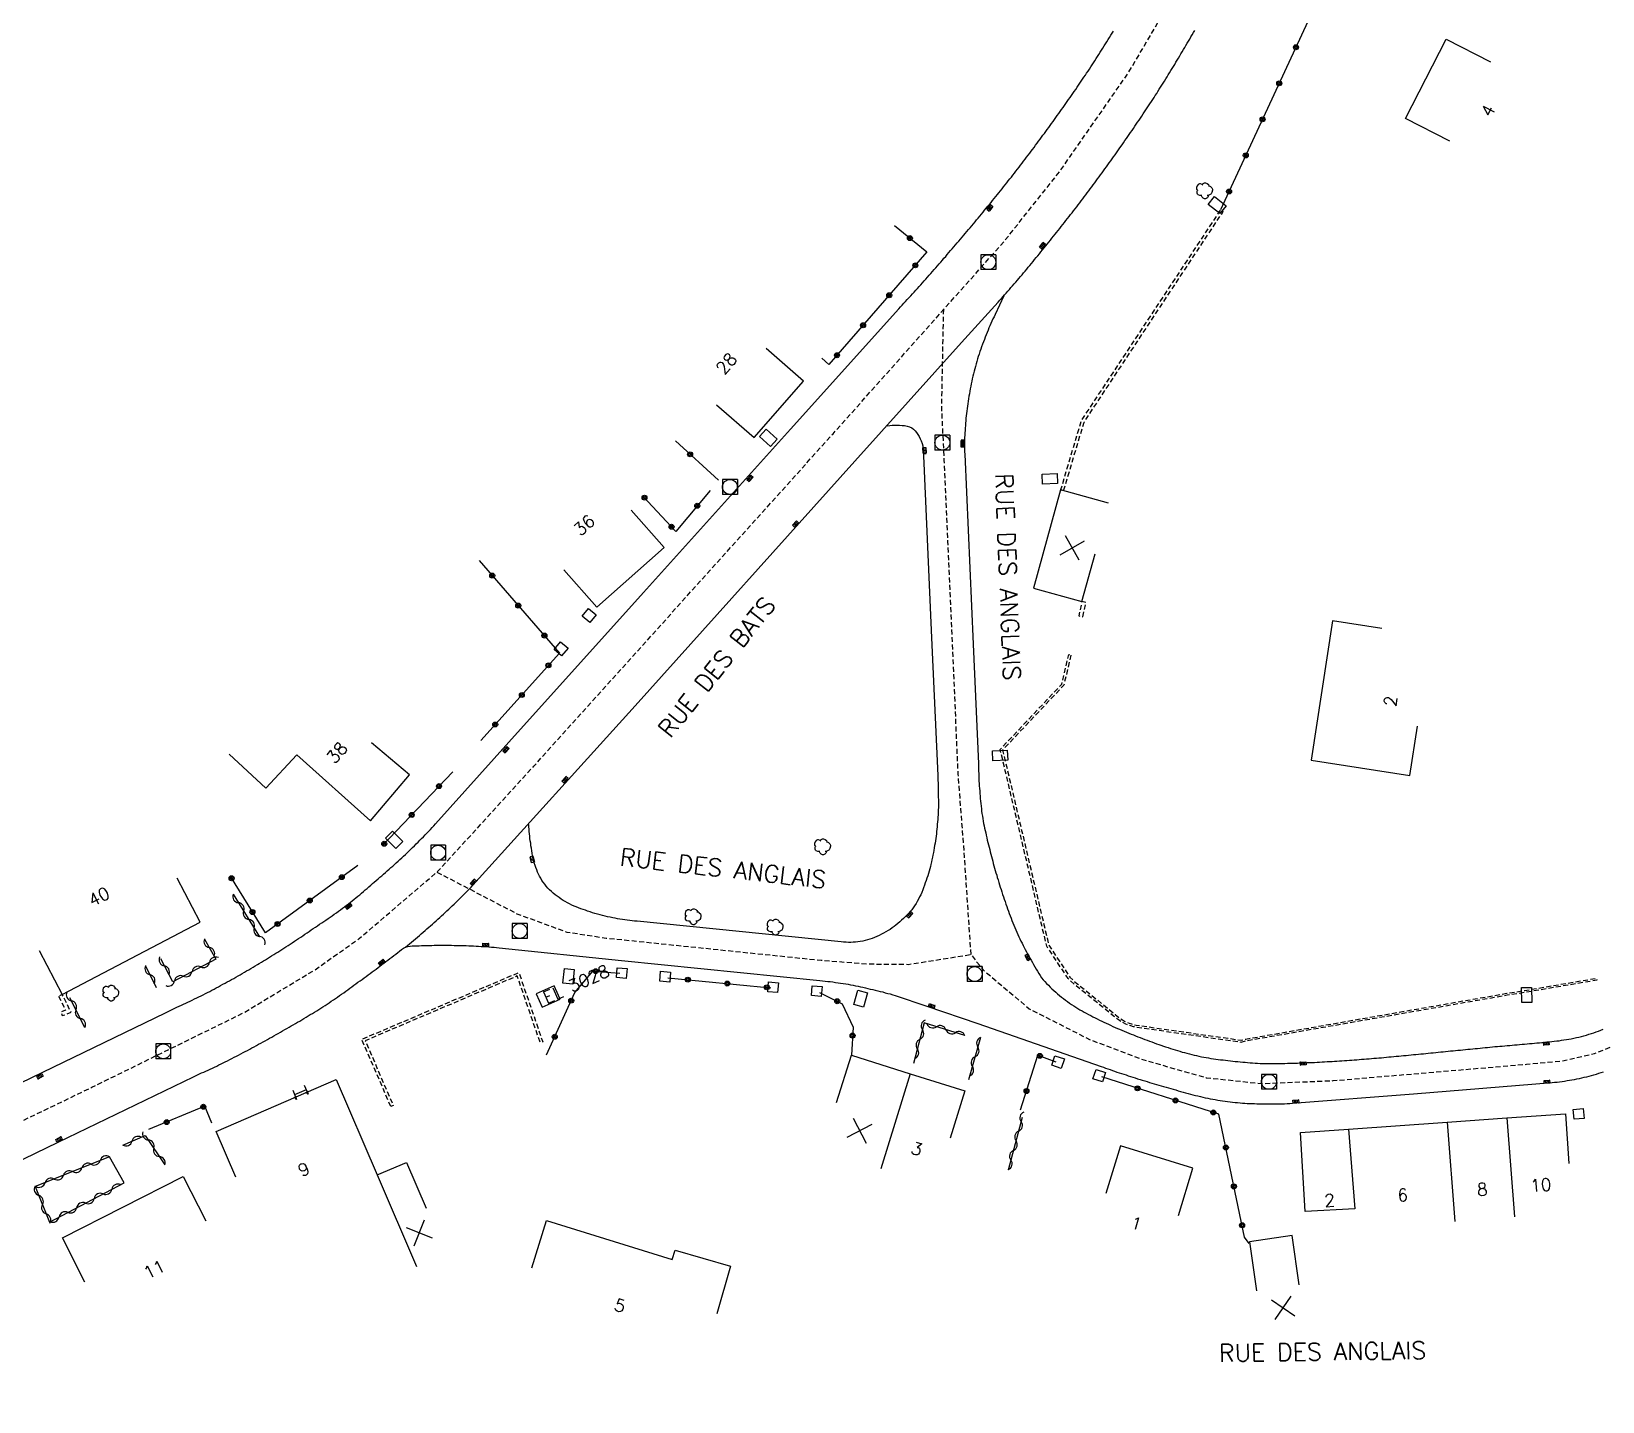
# Model space of a CAD drawing. Header units: millimetres. Extents: x 107000 to 108000, y 126999 to 128000.
# Drawn here: x 107731.5 to 107889.6, y 127458 to 127595.8 of the extents above; entities that cross this region are included whole.
import ezdxf
from ezdxf.enums import TextEntityAlignment as Align

# ---------------------------------------------------------------- set-up
doc = ezdxf.new("R2010")
doc.units = ezdxf.units.MM
doc.linetypes.add('DASHED', pattern=[0.75, 0.5, -0.25])
doc.layers.get('0').update_dxf_attribs({"linetype": 'CONTINUOUS'})
for name, color, linetype in [('W0001', 6, 'DASHED'), ('W0008', 7, 'CONTINUOUS'), ('W0100', 7, 'CONTINUOUS'), ('W0105', 7, 'CONTINUOUS'), ('W0112', 1, 'DASHED'), ('W0300', 7, 'CONTINUOUS'), ('W0310', 3, 'CONTINUOUS'), ('W0322', 7, 'CONTINUOUS'), ('W0400', 7, 'CONTINUOUS'), ('W0420', 7, 'CONTINUOUS'), ('W0984', 7, 'CONTINUOUS'), ('W0989', 7, 'CONTINUOUS'), ('W0991', 7, 'CONTINUOUS'), ('W1102', 7, 'CONTINUOUS'), ('W1471', 7, 'CONTINUOUS')]:
    doc.layers.add(name, color=color, linetype=linetype)
doc.styles.get("Standard").update_dxf_attribs({"font": 'romans.shx', "width": 0.85})

# ---------------------------------------------------------------- blocks, each defined once
blk = doc.blocks.new('T400')
for p, q in [((-0.15, 0.3), (0.15, 0.3)), ((-0.15, -0.25), (-0.15, 0.3)), ((-0.15, 0.15), (0.15, 0.15)), ((-0.15, 0), (0.15, 0)), ((0.15, 0.3), (0.15, -0.25)), ((-0.15, -0.15), (0.15, -0.15)), ((-0.15, -0.25), (-0.15, -0.3)), ((-0.15, -0.3), (0.15, -0.3)), ((0.15, -0.3), (0.15, -0.25))]:
    blk.add_line(p, q)
blk = doc.blocks.new('T420')
for p, q in [((0.75, 0.75), (-0.75, 0.75)), ((-0.75, 0.75), (-0.75, -0.75)), ((0.75, 0.75), (0.75, -0.75)), ((0.75, -0.75), (-0.75, -0.75))]:
    blk.add_line(p, q)
blk.add_ellipse((0, 0), major_axis=(-0.53, 0.53), ratio=1, start_param=3.926991, end_param=10.210176)
blk = doc.blocks.new('T1471')
at = {"color": 0, "linetype": 'Continuous', "flags": 128}
blk.add_lwpolyline([(-0.75, -0.5), (-0.75, 0.5), (0.75, 0.5), (0.75, -0.5), (-0.75, -0.5)], dxfattribs=at)
blk = doc.blocks.new('T300')
for p, q in [((-0.8, 0.51), (-0.86, 0.34)), ((-0.86, 0.34), (-0.86, 0.17)), ((-0.86, 0.17), (-0.74, 0.06)), ((-0.69, 0.63), (-0.8, 0.51)), ((-0.8, -0.06), (-0.74, 0.06)), ((-0.74, 0.06), (-0.69, 0.11)), ((-0.57, 0.69), (-0.69, 0.63)), ((-0.46, 0.69), (-0.57, 0.69)), ((-0.29, 0.63), (-0.46, 0.69)), ((-0.29, 0.63), (-0.17, 0.74)), ((-0.23, 0.57), (-0.29, 0.63)), ((-0.17, 0.74), (-0.06, 0.8)), ((-0.06, 0.8), (0.06, 0.8)), ((0.06, 0.8), (0.23, 0.74)), ((0.23, 0.74), (0.34, 0.63)), ((0.34, 0.63), (0.4, 0.51)), ((0.46, 0.46), (0.34, 0.46)), ((0.4, 0.51), (0.4, 0.46)), ((0.57, 0.4), (0.46, 0.46)), ((0.57, 0.4), (0.69, 0.29)), ((0.69, 0.29), (0.74, 0.17)), ((0.74, 0.06), (0.69, -0.17)), ((0.74, 0.17), (0.74, 0.06)), ((-0.8, -0.17), (-0.8, -0.06)), ((-0.8, -0.23), (-0.8, -0.17)), ((-0.74, -0.34), (-0.8, -0.23)), ((-0.69, -0.4), (-0.74, -0.34)), ((-0.51, -0.46), (-0.69, -0.4)), ((-0.4, -0.46), (-0.51, -0.46)), ((-0.4, -0.46), (-0.34, -0.46)), ((-0.34, -0.46), (-0.34, -0.4)), ((-0.34, -0.51), (-0.34, -0.46)), ((-0.29, -0.63), (-0.34, -0.51)), ((-0.17, -0.74), (-0.29, -0.63)), ((-0.06, -0.8), (-0.17, -0.74)), ((0.06, -0.8), (-0.06, -0.8)), ((0.17, -0.74), (0.06, -0.8)), ((0.23, -0.69), (0.17, -0.74)), ((0.29, -0.46), (0.23, -0.46)), ((0.29, -0.63), (0.23, -0.69)), ((0.46, -0.4), (0.29, -0.46)), ((0.34, -0.51), (0.29, -0.63)), ((0.34, -0.51), (0.34, -0.46)), ((0.57, -0.34), (0.46, -0.4)), ((0.63, -0.29), (0.57, -0.34)), ((0.69, -0.17), (0.63, -0.29))]:
    blk.add_line(p, q)
blk = doc.blocks.new('t105o')
for p, q in [((-0.5, 0), (0.5, 0)), ((0.5, 0), (0.2, 0.1)), ((0.5, 0), (0.2, -0.1))]:
    blk.add_line(p, q)
blk = doc.blocks.new('t112o')
at = {"color": 0, "linetype": 'Continuous'}
for p, q in [((-0.5, 0.5), (0.5, 0.5)), ((-0.5, -0.5), (-0.5, 0.5)), ((0.5, 0.5), (0.5, -0.5)), ((0.5, -0.5), (-0.5, -0.5))]:
    blk.add_line(p, q, dxfattribs=at)
blk = doc.blocks.new('t322o')
at = {"color": 0, "linetype": 'Continuous'}
for radius in [0.25, 0.15]:
    blk.add_circle((0, 0), radius, dxfattribs=at)
blk = doc.blocks.new('t310o')
at = {"color": 0, "linetype": 'Continuous'}
for centre, start, end in [((-0.5, 0.38), 216.8699, 323.1304), ((0.5, -0.37), 36.8699, 143.1303)]:
    blk.add_arc(centre, 0.625, start, end, dxfattribs=at)
blk = doc.blocks.new('t991o')
at = {"color": 0, "linetype": 'Continuous'}
for p, q in [((-1, 1), (1, -1)), ((-1, -1), (1, 1))]:
    blk.add_line(p, q, dxfattribs=at)

msp = doc.modelspace()

# ---------------------------------------------------------------- linework, layer by layer
at = {"layer": 'W0001', "flags": 128}
for points in [[(107000, 127089.04), (107003.49, 127090.61), (107006.14, 127092.18), (107008.36, 127093.73), (107010.32, 127095.02), (107025.43, 127107), (107037.6, 127116.58), (107066.4, 127139.08), (107088.06, 127156.08), (107094.78, 127162.19), (107099.38, 127167.1), (107105.7, 127174.85), (107111.44, 127182.02), (107116.64, 127188.52), (107122.25, 127195.21), (107131.72, 127207.17), (107135.09, 127211.4), (107138.56, 127215.46), (107142.88, 127219.18), (107148.61, 127222.06), (107154.91, 127223.92), (107164.3, 127226.43), (107174.45, 127229.14), (107184.03, 127231.95), (107260.27, 127252.71), (107315.94, 127271.2), (107330.12, 127276.12), (107335.89, 127277.72), (107341.63, 127277.36), (107350.74, 127277.39), (107353.27, 127279.17), (107361.16, 127284.73), (107369.51, 127291.14), (107383.85, 127301.83), (107403.45, 127315.83), (107426.06, 127331.88), (107439.48, 127340.56), (107452.49, 127347.3), (107463.11, 127351.91), (107474.86, 127356.01), (107495.18, 127361.96), (107524.23, 127370.49), (107535.13, 127374.16), (107545.48, 127378.4), (107556.57, 127384.39), (107566.51, 127390.87), (107574.63, 127396.86), (107587.27, 127406.56), (107606.75, 127421.33), (107616.21, 127428.32), (107628.75, 127436.48), (107637.53, 127441.21), (107649.35, 127446.94), (107667.55, 127455.74), (107693.78, 127468.43), (107721.15, 127481.68), (107737.6, 127489.63), (107752.86, 127497.12), (107759.97, 127501.4), (107764.49, 127504.58), (107772.4, 127511.35), (107782.05, 127521.92), (107812.16, 127555.37), (107829.33, 127574.66), (107834.96, 127581.75), (107841.86, 127591.66), (107847.67, 127601.53), (107852.76, 127611.48), (107858.53, 127625.36), (107862.3, 127636.75), (107868.74, 127659.49), (107884.13, 127716.25)], [(107826.04, 127502.98), (107825.39, 127512.82), (107824.75, 127521.13), (107823.72, 127544.54), (107823.35, 127552.71), (107823.09, 127558.02), (107823.29, 127567.87)], [(107772.31, 127511.27), (107780.36, 127507.08), (107785.39, 127505.24), (107789.32, 127504.64), (107810.98, 127502.4), (107815.82, 127502.03), (107819.73, 127501.99), (107826.04, 127502.98), (107827.23, 127501.46), (107831.88, 127497.53), (107838.02, 127494.41), (107843.41, 127492.38), (107849.71, 127490.59), (107855.22, 127490), (107862.47, 127490.29), (107881.91, 127491.94), (107885.53, 127492.29), (107888.76, 127493.01), (107892.31, 127494.44), (107896.2, 127495.84), (107901.11, 127496.85), (107908.35, 127497.76), (107916.75, 127498.29), (107924.01, 127498.16), (107933.01, 127497.65), (107997.5, 127493.97), (108000, 127493.81)]]:
    msp.add_lwpolyline(points, dxfattribs=at)
at = {"layer": 'W0008', "flags": 128}
for points in [[(107769.14, 127503.72), (107769.34, 127503.88), (107769.54, 127504.05), (107769.74, 127504.21), (107769.94, 127504.38), (107770.14, 127504.55), (107770.34, 127504.72), (107770.54, 127504.89), (107770.73, 127505.06), (107770.93, 127505.23), (107771.12, 127505.39), (107771.3, 127505.55), (107771.49, 127505.72), (107771.67, 127505.88), (107771.86, 127506.04), (107772.04, 127506.21), (107772.23, 127506.38), (107772.41, 127506.54), (107772.59, 127506.71), (107772.78, 127506.88), (107772.96, 127507.04), (107773.14, 127507.21), (107773.32, 127507.38), (107773.5, 127507.55), (107773.68, 127507.72), (107773.85, 127507.88), (107774.03, 127508.05), (107774.2, 127508.22), (107774.38, 127508.39), (107774.55, 127508.56), (107774.72, 127508.73), (107774.9, 127508.9), (107775.07, 127509.07), (107775.24, 127509.24), (107775.41, 127509.42), (107775.58, 127509.59), (107775.75, 127509.76), (107775.92, 127509.94), (107792.24, 127528.01), (107814.36, 127552.61), (107825.09, 127564.54), (107828.77, 127568.61), (107828.93, 127568.8), (107829.1, 127568.98), (107829.26, 127569.16), (107829.42, 127569.34), (107829.58, 127569.52), (107829.74, 127569.71), (107829.9, 127569.89), (107830.06, 127570.07), (107830.22, 127570.26), (107830.38, 127570.44), (107830.54, 127570.63), (107830.7, 127570.81), (107830.86, 127571), (107831.02, 127571.18), (107831.17, 127571.37), (107831.33, 127571.56), (107831.49, 127571.74), (107831.64, 127571.93), (107831.8, 127572.12), (107831.96, 127572.31), (107832.12, 127572.51), (107832.28, 127572.7), (107832.44, 127572.89), (107832.6, 127573.09), (107832.76, 127573.28), (107832.92, 127573.48), (107833.07, 127573.67), (107833.23, 127573.87), (107833.39, 127574.06), (107833.55, 127574.26), (107833.71, 127574.45), (107833.87, 127574.65), (107834.02, 127574.84), (107834.18, 127575.04), (107834.34, 127575.24), (107834.49, 127575.43), (107834.65, 127575.63), (107834.81, 127575.83), (107834.96, 127576.02), (107835.12, 127576.22), (107835.28, 127576.42), (107835.43, 127576.61), (107835.59, 127576.81), (107835.74, 127577.01), (107835.9, 127577.21), (107836.05, 127577.41), (107836.2, 127577.6), (107836.36, 127577.8), (107836.51, 127578), (107836.67, 127578.2), (107836.82, 127578.4), (107836.97, 127578.6), (107837.12, 127578.8), (107837.28, 127579), (107837.43, 127579.2), (107837.58, 127579.4), (107837.73, 127579.6), (107837.88, 127579.8), (107838.03, 127580), (107838.18, 127580.2), (107838.33, 127580.4), (107838.48, 127580.61), (107838.63, 127580.81), (107838.77, 127581.01), (107838.92, 127581.21), (107839.07, 127581.41), (107839.22, 127581.61), (107839.36, 127581.81), (107839.51, 127582.01), (107839.66, 127582.22), (107839.8, 127582.42), (107839.95, 127582.62), (107840.09, 127582.82), (107840.24, 127583.03), (107840.38, 127583.23), (107840.53, 127583.43), (107840.67, 127583.63), (107840.81, 127583.84), (107840.96, 127584.04), (107841.1, 127584.25), (107841.24, 127584.45), (107841.39, 127584.65), (107841.53, 127584.86), (107841.67, 127585.06), (107841.81, 127585.27), (107841.95, 127585.47), (107842.1, 127585.68), (107842.24, 127585.88), (107842.38, 127586.09), (107842.52, 127586.3), (107842.66, 127586.5), (107842.8, 127586.71), (107842.94, 127586.91), (107843.08, 127587.12), (107843.22, 127587.33), (107843.35, 127587.54), (107843.49, 127587.74), (107843.63, 127587.95), (107843.77, 127588.16), (107843.91, 127588.37), (107844.04, 127588.57), (107844.18, 127588.78), (107844.32, 127588.99), (107844.45, 127589.19), (107844.58, 127589.4), (107844.72, 127589.61), (107844.85, 127589.81), (107844.98, 127590.02), (107845.11, 127590.23), (107845.24, 127590.44), (107845.37, 127590.65), (107845.5, 127590.85), (107845.63, 127591.06), (107845.76, 127591.27), (107845.89, 127591.48), (107846.02, 127591.69), (107846.15, 127591.9), (107846.28, 127592.11), (107846.41, 127592.32), (107846.53, 127592.53), (107846.66, 127592.74), (107846.79, 127592.95), (107846.91, 127593.16), (107847.04, 127593.38), (107847.16, 127593.59), (107847.29, 127593.8), (107847.41, 127594.01), (107847.54, 127594.22), (107847.66, 127594.43), (107847.79, 127594.65), (107847.91, 127594.86), (107848.04, 127595.08), (107848.16, 127595.29), (107848.29, 127595.51), (107848.41, 127595.72), (107848.54, 127595.94)], [(107793.09, 127539.4), (107807.88, 127555.82), (107818.77, 127567.94), (107818.94, 127568.12), (107819.11, 127568.31), (107819.29, 127568.49), (107819.46, 127568.68), (107819.63, 127568.87), (107819.8, 127569.05), (107819.97, 127569.24), (107820.14, 127569.43), (107820.31, 127569.61), (107820.48, 127569.8), (107820.65, 127569.99), (107820.82, 127570.18), (107820.98, 127570.36), (107821.15, 127570.55), (107821.32, 127570.74), (107821.49, 127570.93), (107821.66, 127571.12), (107821.82, 127571.31), (107821.99, 127571.5), (107822.16, 127571.69), (107822.33, 127571.88), (107822.49, 127572.07), (107822.66, 127572.26), (107822.83, 127572.45), (107822.99, 127572.64), (107823.16, 127572.83), (107823.32, 127573.02), (107823.49, 127573.21), (107823.65, 127573.4), (107823.82, 127573.59), (107823.98, 127573.79), (107824.15, 127573.98), (107824.31, 127574.17), (107824.48, 127574.36), (107824.64, 127574.56), (107824.81, 127574.75), (107824.97, 127574.94), (107825.14, 127575.13), (107825.3, 127575.33), (107825.46, 127575.52), (107825.63, 127575.71), (107825.79, 127575.91), (107825.95, 127576.1), (107826.12, 127576.3), (107826.28, 127576.49), (107826.44, 127576.68), (107826.6, 127576.88), (107826.76, 127577.07), (107826.93, 127577.27), (107827.09, 127577.46), (107827.25, 127577.66), (107827.41, 127577.85), (107827.57, 127578.05), (107827.73, 127578.25), (107827.89, 127578.44), (107828.05, 127578.64), (107828.21, 127578.84), (107828.37, 127579.03), (107828.53, 127579.23), (107828.69, 127579.43), (107828.85, 127579.62), (107829, 127579.82), (107829.16, 127580.01), (107829.32, 127580.21), (107829.47, 127580.41), (107829.63, 127580.6), (107829.79, 127580.8), (107829.94, 127581), (107830.1, 127581.19), (107830.25, 127581.39), (107830.41, 127581.59), (107830.56, 127581.79), (107830.72, 127581.99), (107830.87, 127582.19), (107831.02, 127582.38), (107831.18, 127582.58), (107831.33, 127582.78), (107831.48, 127582.98), (107831.63, 127583.18), (107831.79, 127583.38), (107831.94, 127583.58), (107832.09, 127583.78), (107832.24, 127583.98), (107832.39, 127584.18), (107832.54, 127584.39), (107832.69, 127584.59), (107832.84, 127584.79), (107832.99, 127584.99), (107833.13, 127585.19), (107833.28, 127585.39), (107833.42, 127585.59), (107833.57, 127585.79), (107833.71, 127585.99), (107833.86, 127586.19), (107834, 127586.39), (107834.15, 127586.59), (107834.29, 127586.79), (107834.44, 127586.99), (107834.58, 127587.19), (107834.72, 127587.39), (107834.87, 127587.59), (107835.01, 127587.79), (107835.15, 127587.99), (107835.3, 127588.19), (107835.44, 127588.39), (107835.58, 127588.6), (107835.72, 127588.8), (107835.86, 127589), (107836, 127589.2), (107836.15, 127589.41), (107836.29, 127589.61), (107836.43, 127589.81), (107836.57, 127590.01), (107836.71, 127590.22), (107836.84, 127590.42), (107836.98, 127590.63), (107837.12, 127590.83), (107837.26, 127591.03), (107837.4, 127591.24), (107837.54, 127591.44), (107837.67, 127591.65), (107837.81, 127591.86), (107837.95, 127592.06), (107838.08, 127592.27), (107838.22, 127592.47), (107838.36, 127592.68), (107838.49, 127592.9), (107838.63, 127593.11), (107838.77, 127593.32), (107838.9, 127593.53), (107839.04, 127593.74), (107839.17, 127593.96), (107839.31, 127594.17), (107839.44, 127594.38), (107839.58, 127594.6), (107839.71, 127594.81), (107839.84, 127595.02), (107839.98, 127595.24), (107840.11, 127595.45), (107840.24, 127595.67), (107840.37, 127595.88)], [(107829.35, 127569.24), (107828.47, 127567.37), (107828.36, 127567.14), (107828.25, 127566.92), (107828.15, 127566.69), (107828.04, 127566.46), (107827.94, 127566.24), (107827.84, 127566.01), (107827.75, 127565.78), (107827.65, 127565.55), (107827.56, 127565.32), (107827.47, 127565.08), (107827.38, 127564.85), (107827.28, 127564.61), (107827.19, 127564.37), (107827.11, 127564.12), (107827.02, 127563.88), (107826.94, 127563.63), (107826.85, 127563.39), (107826.77, 127563.14), (107826.7, 127562.9), (107826.62, 127562.65), (107826.55, 127562.4), (107826.48, 127562.15), (107826.41, 127561.9), (107826.35, 127561.65), (107826.28, 127561.4), (107826.22, 127561.15), (107826.17, 127560.9), (107826.11, 127560.65), (107826.06, 127560.4), (107826.01, 127560.15), (107825.96, 127559.9), (107825.91, 127559.65), (107825.87, 127559.4), (107825.83, 127559.14), (107825.78, 127558.89), (107825.74, 127558.64), (107825.71, 127558.38), (107825.67, 127558.14), (107825.64, 127557.9), (107825.61, 127557.65), (107825.58, 127557.41), (107825.55, 127557.17), (107825.53, 127556.92), (107825.51, 127556.68), (107825.49, 127556.43), (107825.47, 127556.19), (107825.45, 127555.94), (107825.44, 127555.7), (107825.42, 127555.45), (107825.41, 127555.22), (107825.4, 127554.98), (107825.4, 127554.74), (107825.39, 127554.5), (107825.39, 127554.26), (107825.39, 127554.02), (107825.39, 127553.79), (107825.4, 127553.55), (107825.41, 127553.31), (107826.26, 127534.2), (107826.79, 127522.17), (107826.79, 127521.92), (107826.8, 127521.68), (107826.8, 127521.43), (107826.81, 127521.18), (107826.82, 127520.93), (107826.83, 127520.68), (107826.84, 127520.43), (107826.86, 127520.18), (107826.87, 127519.94), (107826.89, 127519.69), (107826.91, 127519.43), (107826.93, 127519.18), (107826.95, 127518.92), (107826.97, 127518.67), (107826.99, 127518.41), (107827.02, 127518.16), (107827.05, 127517.91), (107827.08, 127517.65), (107827.11, 127517.4), (107827.14, 127517.15), (107827.18, 127516.89), (107827.22, 127516.65), (107827.27, 127516.41), (107827.31, 127516.17), (107827.36, 127515.93), (107827.41, 127515.69), (107827.46, 127515.45), (107827.52, 127515.21), (107827.57, 127514.97), (107827.63, 127514.73), (107827.68, 127514.49), (107827.74, 127514.26), (107827.8, 127514.02), (107827.86, 127513.78), (107827.92, 127513.54), (107827.98, 127513.3), (107828.03, 127513.07), (107828.09, 127512.83), (107828.16, 127512.6), (107828.22, 127512.36), (107828.28, 127512.13), (107828.35, 127511.89), (107828.41, 127511.66), (107828.48, 127511.42), (107828.55, 127511.19), (107828.62, 127510.96), (107828.68, 127510.72), (107828.76, 127510.48), (107828.83, 127510.24), (107828.91, 127509.99), (107828.98, 127509.75), (107829.06, 127509.51), (107829.14, 127509.27), (107829.22, 127509.03), (107829.3, 127508.78), (107829.38, 127508.54), (107829.46, 127508.3), (107829.54, 127508.06), (107829.63, 127507.82), (107829.72, 127507.59), (107829.8, 127507.35), (107829.89, 127507.11), (107829.98, 127506.87), (107830.07, 127506.64), (107830.16, 127506.4), (107830.26, 127506.17), (107830.35, 127505.93), (107830.45, 127505.7), (107830.55, 127505.47), (107830.65, 127505.23), (107830.75, 127505), (107830.85, 127504.77), (107830.96, 127504.55), (107831.06, 127504.33), (107831.17, 127504.12), (107831.28, 127503.9), (107831.39, 127503.68), (107831.5, 127503.47), (107831.61, 127503.26), (107831.73, 127503.04), (107831.85, 127502.83), (107831.97, 127502.62), (107832.09, 127502.41), (107832.21, 127502.18), (107832.34, 127501.96), (107832.46, 127501.74), (107832.59, 127501.51), (107832.72, 127501.29), (107832.85, 127501.07), (107832.99, 127500.86), (107833.14, 127500.65), (107833.3, 127500.44), (107833.47, 127500.25), (107833.64, 127500.06), (107833.82, 127499.88), (107833.99, 127499.69), (107834.18, 127499.52), (107834.37, 127499.35), (107834.56, 127499.18), (107834.75, 127499.01), (107834.95, 127498.85), (107835.15, 127498.69), (107835.35, 127498.54), (107835.55, 127498.38), (107835.75, 127498.24), (107835.95, 127498.09), (107836.16, 127497.96), (107836.37, 127497.82), (107836.58, 127497.69), (107836.79, 127497.56), (107837, 127497.43), (107837.21, 127497.31), (107837.43, 127497.19), (107837.64, 127497.07), (107837.86, 127496.95), (107838.08, 127496.83), (107838.3, 127496.72), (107838.52, 127496.61), (107838.74, 127496.5), (107838.96, 127496.39), (107839.19, 127496.28), (107839.41, 127496.17), (107839.63, 127496.07), (107839.86, 127495.96), (107840.08, 127495.86), (107840.31, 127495.75), (107840.54, 127495.65), (107840.76, 127495.55), (107840.99, 127495.46), (107841.22, 127495.36), (107841.45, 127495.26), (107841.68, 127495.17), (107841.91, 127495.07), (107842.14, 127494.98), (107842.37, 127494.89), (107842.6, 127494.8), (107842.83, 127494.7), (107843.06, 127494.62), (107843.29, 127494.53), (107843.52, 127494.44), (107843.75, 127494.35), (107843.99, 127494.27), (107844.22, 127494.18), (107844.45, 127494.1), (107844.69, 127494.01), (107844.92, 127493.93), (107845.15, 127493.85), (107845.39, 127493.77), (107845.62, 127493.69), (107845.86, 127493.61), (107846.1, 127493.53), (107846.33, 127493.46), (107846.57, 127493.38), (107846.81, 127493.31), (107847.05, 127493.24), (107847.29, 127493.17), (107847.52, 127493.11), (107847.76, 127493.04), (107848.01, 127492.98), (107848.25, 127492.92), (107848.49, 127492.86), (107848.73, 127492.81), (107848.97, 127492.75), (107849.21, 127492.7), (107849.46, 127492.66), (107849.7, 127492.61), (107849.94, 127492.57), (107850.18, 127492.53), (107850.42, 127492.5), (107850.67, 127492.46), (107850.91, 127492.43), (107851.15, 127492.4), (107851.4, 127492.37), (107851.64, 127492.34), (107851.88, 127492.31), (107852.13, 127492.29), (107852.37, 127492.26), (107852.62, 127492.23), (107852.87, 127492.21), (107853.12, 127492.18), (107853.37, 127492.16), (107853.62, 127492.14), (107853.87, 127492.11), (107854.12, 127492.09), (107854.37, 127492.08), (107854.62, 127492.06), (107854.87, 127492.04), (107855.12, 127492.03), (107855.37, 127492.02), (107855.62, 127492.02), (107855.87, 127492.01), (107856.12, 127492.01), (107856.37, 127492.01), (107856.62, 127492.01), (107856.87, 127492.02), (107857.12, 127492.02), (107857.37, 127492.03), (107857.62, 127492.03), (107857.87, 127492.04), (107858.12, 127492.04), (107858.37, 127492.05), (107858.62, 127492.06), (107858.87, 127492.06), (107859.12, 127492.07), (107859.37, 127492.08), (107859.62, 127492.09), (107859.87, 127492.1), (107860.11, 127492.11), (107860.36, 127492.12), (107860.61, 127492.13), (107860.86, 127492.15), (107861.11, 127492.16), (107861.36, 127492.17), (107861.61, 127492.18), (107861.86, 127492.2), (107862.11, 127492.21), (107862.36, 127492.23), (107862.61, 127492.24), (107862.85, 127492.26), (107863.1, 127492.28), (107863.35, 127492.29), (107863.6, 127492.31), (107863.85, 127492.33), (107864.1, 127492.34), (107864.35, 127492.36), (107864.59, 127492.38), (107864.84, 127492.4), (107865.09, 127492.42), (107865.34, 127492.44), (107865.59, 127492.46), (107865.84, 127492.48), (107866.09, 127492.5), (107866.33, 127492.52), (107866.58, 127492.54), (107866.83, 127492.56), (107867.08, 127492.58), (107867.33, 127492.6), (107867.58, 127492.63), (107867.83, 127492.65), (107868.07, 127492.67), (107868.32, 127492.69), (107868.57, 127492.72), (107868.82, 127492.74), (107869.07, 127492.76), (107869.31, 127492.79), (107869.56, 127492.81), (107869.81, 127492.83), (107870.06, 127492.86), (107870.31, 127492.88), (107870.56, 127492.91), (107870.8, 127492.93), (107871.05, 127492.95), (107871.3, 127492.98), (107871.55, 127493), (107871.8, 127493.03), (107872.04, 127493.05), (107872.29, 127493.08), (107872.54, 127493.1), (107872.79, 127493.13), (107873.04, 127493.15), (107873.29, 127493.18), (107873.53, 127493.2), (107873.78, 127493.23), (107874.03, 127493.25), (107874.28, 127493.28), (107874.53, 127493.3), (107874.77, 127493.32), (107875.02, 127493.35), (107875.27, 127493.37), (107875.52, 127493.4), (107875.77, 127493.42), (107876.02, 127493.45), (107876.26, 127493.47), (107876.51, 127493.5), (107876.76, 127493.52), (107877.01, 127493.54), (107877.26, 127493.57), (107877.5, 127493.59), (107877.75, 127493.61), (107878, 127493.64), (107878.25, 127493.66), (107878.5, 127493.68), (107878.75, 127493.71), (107878.99, 127493.73), (107879.24, 127493.75), (107879.49, 127493.77), (107879.74, 127493.79), (107879.99, 127493.82), (107880.24, 127493.84), (107880.49, 127493.86), (107880.73, 127493.88), (107880.98, 127493.9), (107881.23, 127493.92), (107881.48, 127493.95), (107881.73, 127493.97), (107881.98, 127493.99), (107882.23, 127494.02), (107882.48, 127494.04), (107882.72, 127494.06), (107882.97, 127494.09), (107883.22, 127494.11), (107883.47, 127494.14), (107883.72, 127494.16), (107883.97, 127494.19), (107884.22, 127494.21), (107884.46, 127494.23), (107884.71, 127494.26), (107884.96, 127494.28), (107885.2, 127494.31), (107885.45, 127494.35), (107885.69, 127494.38), (107885.94, 127494.42), (107886.18, 127494.47), (107886.43, 127494.51), (107886.68, 127494.57), (107886.94, 127494.62), (107887.19, 127494.68), (107887.45, 127494.74), (107887.7, 127494.81), (107887.95, 127494.88), (107888.2, 127494.95), (107888.45, 127495.03), (107888.7, 127495.11), (107888.93, 127495.2), (107889.16, 127495.28), (107889.39, 127495.37), (107889.62, 127495.47)], [(107817.62, 127556.15), (107817.86, 127556.2), (107818.11, 127556.23), (107818.36, 127556.24), (107818.61, 127556.24), (107818.86, 127556.23), (107819.11, 127556.21), (107819.36, 127556.19), (107819.6, 127556.14), (107819.84, 127556.07), (107820.07, 127555.96), (107820.26, 127555.83), (107820.43, 127555.67), (107820.57, 127555.49), (107820.7, 127555.3), (107820.82, 127555.1), (107820.94, 127554.87), (107821.04, 127554.64), (107821.12, 127554.4), (107821.18, 127554.16), (107821.22, 127553.91), (107822.08, 127534.84), (107822.69, 127520.98), (107822.7, 127520.74), (107822.71, 127520.5), (107822.72, 127520.26), (107822.72, 127520.02), (107822.73, 127519.77), (107822.74, 127519.53), (107822.74, 127519.29), (107822.75, 127519.05), (107822.75, 127518.8), (107822.76, 127518.54), (107822.76, 127518.29), (107822.76, 127518.03), (107822.76, 127517.78), (107822.75, 127517.53), (107822.74, 127517.28), (107822.73, 127517.04), (107822.71, 127516.8), (107822.7, 127516.56), (107822.67, 127516.32), (107822.65, 127516.08), (107822.63, 127515.84), (107822.6, 127515.6), (107822.57, 127515.36), (107822.55, 127515.12), (107822.52, 127514.89), (107822.49, 127514.65), (107822.45, 127514.41), (107822.42, 127514.17), (107822.38, 127513.94), (107822.34, 127513.7), (107822.3, 127513.46), (107822.26, 127513.23), (107822.21, 127512.99), (107822.16, 127512.76), (107822.11, 127512.52), (107822.06, 127512.29), (107822, 127512.05), (107821.95, 127511.82), (107821.89, 127511.59), (107821.82, 127511.35), (107821.76, 127511.12), (107821.69, 127510.89), (107821.61, 127510.66), (107821.53, 127510.42), (107821.44, 127510.18), (107821.36, 127509.94), (107821.27, 127509.7), (107821.18, 127509.47), (107821.08, 127509.23), (107820.98, 127509), (107820.87, 127508.77), (107820.76, 127508.54), (107820.63, 127508.32), (107820.51, 127508.1), (107820.37, 127507.89), (107820.23, 127507.69), (107820.08, 127507.49), (107819.92, 127507.3), (107819.75, 127507.11), (107819.58, 127506.93), (107819.41, 127506.76), (107819.23, 127506.59), (107819.05, 127506.42), (107818.87, 127506.26), (107818.68, 127506.1), (107818.49, 127505.94), (107818.3, 127505.79), (107818.1, 127505.65), (107817.9, 127505.51), (107817.69, 127505.38), (107817.47, 127505.25), (107817.25, 127505.13), (107817.03, 127505.01), (107816.8, 127504.9), (107816.57, 127504.79), (107816.34, 127504.69), (107816.11, 127504.6), (107815.87, 127504.52), (107815.62, 127504.44), (107815.38, 127504.38), (107815.14, 127504.33), (107814.9, 127504.28), (107814.66, 127504.25), (107814.43, 127504.22), (107814.19, 127504.21), (107813.95, 127504.2), (107813.71, 127504.2), (107813.47, 127504.21), (107813.22, 127504.22), (107812.98, 127504.25), (107792.45, 127506.32), (107792.2, 127506.35), (107791.95, 127506.37), (107791.71, 127506.4), (107791.46, 127506.43), (107791.22, 127506.46), (107790.97, 127506.5), (107790.72, 127506.54), (107790.48, 127506.58), (107790.24, 127506.62), (107789.99, 127506.67), (107789.74, 127506.73), (107789.48, 127506.78), (107789.23, 127506.84), (107788.97, 127506.9), (107788.72, 127506.97), (107788.47, 127507.04), (107788.21, 127507.11), (107787.96, 127507.18), (107787.72, 127507.26), (107787.47, 127507.35), (107787.24, 127507.43), (107787.01, 127507.51), (107786.78, 127507.59), (107786.55, 127507.68), (107786.32, 127507.77), (107786.1, 127507.86), (107785.87, 127507.96), (107785.65, 127508.07), (107785.44, 127508.18), (107785.22, 127508.3), (107785.01, 127508.42), (107784.8, 127508.56), (107784.6, 127508.7), (107784.4, 127508.85), (107784.2, 127509), (107784.01, 127509.16), (107783.82, 127509.32), (107783.64, 127509.49), (107783.47, 127509.67), (107783.31, 127509.86), (107783.15, 127510.05), (107783, 127510.25), (107782.87, 127510.44), (107782.75, 127510.65), (107782.64, 127510.85), (107782.53, 127511.07), (107782.44, 127511.28), (107782.35, 127511.5), (107782.26, 127511.72), (107782.18, 127511.95), (107782.1, 127512.19), (107782.04, 127512.43), (107781.98, 127512.68), (107781.93, 127512.92), (107781.88, 127513.17), (107781.85, 127513.42), (107781.81, 127513.67), (107781.77, 127513.92), (107781.74, 127514.17), (107781.7, 127514.41), (107781.67, 127514.64), (107781.65, 127514.88), (107781.62, 127515.11), (107781.6, 127515.35), (107781.58, 127515.59), (107781.57, 127515.82), (107781.55, 127516.06)], [(107708.13, 127479.27), (107732.65, 127491.16), (107745, 127497.12), (107745.93, 127497.58), (107746.15, 127497.68), (107746.38, 127497.78), (107746.6, 127497.88), (107746.82, 127497.98), (107747.04, 127498.09), (107747.26, 127498.19), (107747.48, 127498.29), (107747.7, 127498.4), (107747.92, 127498.51), (107748.14, 127498.61), (107748.36, 127498.72), (107748.58, 127498.83), (107748.8, 127498.94), (107749.01, 127499.05), (107749.23, 127499.16), (107749.45, 127499.27), (107749.67, 127499.39), (107749.89, 127499.51), (107750.11, 127499.62), (107750.33, 127499.74), (107750.55, 127499.86), (107750.77, 127499.98), (107750.99, 127500.1), (107751.21, 127500.22), (107751.43, 127500.34), (107751.64, 127500.46), (107751.86, 127500.58), (107752.08, 127500.71), (107752.3, 127500.83), (107752.51, 127500.95), (107752.73, 127501.08), (107752.94, 127501.2), (107753.16, 127501.33), (107753.38, 127501.45), (107753.59, 127501.58), (107753.81, 127501.7), (107754.02, 127501.83), (107754.24, 127501.96), (107754.44, 127502.08), (107754.65, 127502.2), (107754.86, 127502.33), (107755.07, 127502.46), (107755.27, 127502.58), (107755.48, 127502.71), (107755.68, 127502.84), (107755.89, 127502.97), (107756.09, 127503.1), (107756.3, 127503.23), (107756.5, 127503.36), (107756.7, 127503.49), (107756.91, 127503.62), (107757.11, 127503.75), (107757.33, 127503.89), (107757.54, 127504.03), (107757.75, 127504.17), (107757.97, 127504.31), (107758.18, 127504.45), (107758.39, 127504.59), (107758.6, 127504.73), (107758.82, 127504.87), (107759.03, 127505.02), (107759.24, 127505.16), (107759.45, 127505.3), (107759.66, 127505.45), (107759.87, 127505.59), (107760.08, 127505.73), (107760.29, 127505.88), (107760.5, 127506.02), (107760.72, 127506.16), (107760.93, 127506.31), (107761.14, 127506.45), (107761.35, 127506.59), (107761.56, 127506.74), (107761.77, 127506.88), (107761.98, 127507.03), (107762.19, 127507.18), (107762.39, 127507.33), (107762.6, 127507.47), (107762.81, 127507.63), (107763.01, 127507.78), (107763.21, 127507.93), (107763.41, 127508.08), (107763.6, 127508.23), (107763.79, 127508.38), (107763.98, 127508.54), (107764.16, 127508.69), (107764.35, 127508.85), (107764.54, 127509), (107764.72, 127509.16), (107764.91, 127509.32), (107765.09, 127509.48), (107765.28, 127509.63), (107765.46, 127509.79), (107765.65, 127509.95), (107765.83, 127510.11), (107766.01, 127510.27), (107766.2, 127510.43), (107766.38, 127510.59), (107766.56, 127510.75), (107766.75, 127510.91), (107766.94, 127511.07), (107767.12, 127511.23), (107767.31, 127511.4), (107767.49, 127511.56), (107767.67, 127511.72), (107767.86, 127511.88), (107768.04, 127512.05), (107768.22, 127512.21), (107768.41, 127512.37), (107768.59, 127512.54), (107768.77, 127512.71), (107768.95, 127512.87), (107769.13, 127513.04), (107769.31, 127513.21), (107769.49, 127513.39), (107769.68, 127513.57), (107769.86, 127513.74), (107770.04, 127513.92), (107770.22, 127514.1), (107770.41, 127514.28), (107770.59, 127514.47), (107770.77, 127514.65), (107770.95, 127514.83), (107771.12, 127515.01), (107771.3, 127515.2), (107771.48, 127515.38), (107771.66, 127515.57), (107771.83, 127515.76), (107772.01, 127515.94), (107772.18, 127516.13), (107779.54, 127524.33), (107793.08, 127539.41)], [(107712.54, 127473.62), (107734.21, 127484.09), (107747.82, 127490.66), (107748.63, 127491.06), (107748.85, 127491.16), (107749.07, 127491.26), (107749.29, 127491.36), (107749.51, 127491.46), (107749.73, 127491.56), (107749.94, 127491.66), (107750.16, 127491.76), (107750.38, 127491.87), (107750.59, 127491.97), (107750.81, 127492.08), (107751.02, 127492.19), (107751.24, 127492.29), (107751.46, 127492.41), (107751.69, 127492.52), (107751.91, 127492.64), (107752.14, 127492.75), (107752.36, 127492.87), (107752.59, 127492.99), (107752.81, 127493.11), (107753.03, 127493.23), (107753.26, 127493.34), (107753.48, 127493.46), (107753.7, 127493.58), (107753.92, 127493.7), (107754.15, 127493.83), (107754.37, 127493.95), (107754.59, 127494.07), (107754.81, 127494.19), (107755.03, 127494.31), (107755.25, 127494.44), (107755.47, 127494.56), (107755.69, 127494.68), (107755.91, 127494.81), (107756.13, 127494.93), (107756.35, 127495.05), (107756.56, 127495.18), (107756.78, 127495.3), (107757, 127495.42), (107757.21, 127495.54), (107757.43, 127495.67), (107757.64, 127495.79), (107757.86, 127495.92), (107758.07, 127496.04), (107758.29, 127496.17), (107758.5, 127496.29), (107758.72, 127496.42), (107758.93, 127496.54), (107759.15, 127496.67), (107759.36, 127496.8), (107759.57, 127496.93), (107759.79, 127497.06), (107760, 127497.19), (107760.21, 127497.32), (107760.42, 127497.45), (107760.63, 127497.58), (107760.84, 127497.72), (107761.05, 127497.85), (107761.26, 127497.99), (107761.47, 127498.13), (107761.68, 127498.27), (107761.89, 127498.42), (107762.1, 127498.56), (107762.31, 127498.7), (107762.52, 127498.85), (107762.72, 127499), (107762.93, 127499.14), (107763.14, 127499.29), (107763.34, 127499.44), (107763.55, 127499.59), (107763.75, 127499.74), (107763.96, 127499.89), (107764.16, 127500.04), (107764.36, 127500.19), (107764.57, 127500.34), (107764.77, 127500.48), (107764.98, 127500.63), (107765.18, 127500.78), (107765.38, 127500.93), (107765.59, 127501.08), (107765.79, 127501.23), (107765.99, 127501.37), (107766.19, 127501.52), (107766.38, 127501.67), (107766.58, 127501.82), (107766.78, 127501.97), (107766.98, 127502.12), (107767.18, 127502.27), (107767.38, 127502.42), (107767.58, 127502.57), (107767.78, 127502.72), (107767.98, 127502.87), (107768.18, 127503.02), (107768.37, 127503.17), (107768.55, 127503.32), (107768.73, 127503.48), (107768.93, 127503.61), (107769.14, 127503.72), (107769.37, 127503.79), (107769.6, 127503.82), (107769.83, 127503.84), (107770.06, 127503.85), (107770.29, 127503.85), (107770.52, 127503.85), (107770.77, 127503.87), (107771.03, 127503.88), (107771.28, 127503.89), (107771.53, 127503.9), (107771.79, 127503.9), (107772.04, 127503.91), (107772.29, 127503.91), (107772.55, 127503.91), (107772.8, 127503.91), (107773.06, 127503.91), (107773.3, 127503.91), (107773.55, 127503.91), (107773.79, 127503.91), (107774.04, 127503.9), (107774.28, 127503.9), (107774.53, 127503.89), (107774.77, 127503.89), (107775.02, 127503.88), (107775.26, 127503.87), (107775.51, 127503.86), (107775.76, 127503.85), (107776, 127503.84), (107776.25, 127503.83), (107776.5, 127503.82), (107776.76, 127503.8), (107777.02, 127503.79), (107777.28, 127503.77), (107777.53, 127503.75), (107777.79, 127503.73), (107778.05, 127503.71), (107778.3, 127503.68), (107778.56, 127503.66), (107790.89, 127502.37), (107810.84, 127500.36), (107811.1, 127500.33), (107811.36, 127500.31), (107811.62, 127500.28), (107811.88, 127500.25), (107812.14, 127500.22), (107812.4, 127500.18), (107812.66, 127500.14), (107812.91, 127500.1), (107813.17, 127500.06), (107813.43, 127500.02), (107813.68, 127499.98), (107813.93, 127499.93), (107814.17, 127499.88), (107814.42, 127499.84), (107814.67, 127499.78), (107814.92, 127499.73), (107815.16, 127499.68), (107815.41, 127499.62), (107815.65, 127499.57), (107815.9, 127499.51), (107816.15, 127499.45), (107816.4, 127499.39), (107816.65, 127499.33), (107816.9, 127499.27), (107817.16, 127499.21), (107817.41, 127499.14), (107817.66, 127499.07), (107817.91, 127499.01), (107818.16, 127498.94), (107818.41, 127498.86), (107821.59, 127497.79), (107826.71, 127496.03), (107839.13, 127491.73), (107839.36, 127491.65), (107839.58, 127491.56), (107839.81, 127491.48), (107840.04, 127491.4), (107840.27, 127491.32), (107840.49, 127491.24), (107840.72, 127491.16), (107840.95, 127491.09), (107841.18, 127491.01), (107841.41, 127490.93), (107841.64, 127490.86), (107841.86, 127490.78), (107842.09, 127490.71), (107842.32, 127490.63), (107842.56, 127490.56), (107842.8, 127490.48), (107843.04, 127490.41), (107843.27, 127490.33), (107843.51, 127490.26), (107843.75, 127490.19), (107843.99, 127490.11), (107844.23, 127490.04), (107844.47, 127489.97), (107844.7, 127489.9), (107844.94, 127489.83), (107845.18, 127489.76), (107845.42, 127489.69), (107845.66, 127489.63), (107845.9, 127489.56), (107846.14, 127489.49), (107846.39, 127489.42), (107846.63, 127489.35), (107846.88, 127489.28), (107847.13, 127489.21), (107847.38, 127489.14), (107847.62, 127489.07), (107847.87, 127489), (107848.12, 127488.94), (107848.37, 127488.87), (107848.61, 127488.81), (107848.86, 127488.75), (107849.11, 127488.69), (107849.36, 127488.63), (107849.61, 127488.57), (107849.87, 127488.52), (107850.11, 127488.47), (107850.36, 127488.42), (107850.61, 127488.38), (107850.86, 127488.34), (107851.1, 127488.3), (107851.35, 127488.26), (107851.6, 127488.22), (107851.85, 127488.19), (107852.1, 127488.16), (107852.35, 127488.13), (107852.6, 127488.1), (107852.85, 127488.08), (107853.1, 127488.05), (107853.35, 127488.03), (107853.59, 127488.02), (107853.83, 127488), (107854.08, 127487.99), (107854.32, 127487.98), (107854.56, 127487.98), (107854.81, 127487.97), (107855.05, 127487.97), (107855.29, 127487.96), (107855.54, 127487.96), (107855.78, 127487.96), (107856.03, 127487.96), (107856.27, 127487.96), (107856.51, 127487.96), (107856.78, 127487.96), (107857.04, 127487.96), (107857.31, 127487.97), (107857.58, 127487.97), (107857.84, 127487.98), (107858.11, 127488), (107858.37, 127488.01), (107870.54, 127488.98), (107884.5, 127490.11), (107884.75, 127490.13), (107885, 127490.15), (107885.25, 127490.18), (107885.5, 127490.21), (107885.75, 127490.25), (107886, 127490.29), (107886.25, 127490.33), (107886.5, 127490.37), (107886.75, 127490.41), (107886.99, 127490.46), (107887.24, 127490.52), (107887.49, 127490.57), (107887.73, 127490.63), (107887.98, 127490.69), (107888.22, 127490.75), (107888.47, 127490.82), (107888.71, 127490.88), (107888.95, 127490.95), (107889.2, 127491.03), (107889.44, 127491.1), (107889.68, 127491.18)]]:
    msp.add_lwpolyline(points, dxfattribs=at)
at = {"layer": 'W0100', "flags": 128}
for points in [[(107874.21, 127584.8), (107869.76, 127587.08), (107873.84, 127595.06), (107878.29, 127592.78)], [(107800.45, 127558.27), (107804.22, 127554.98), (107809.19, 127560.67), (107805.42, 127563.96)], [(107839.87, 127548.4), (107835.05, 127549.73), (107832.34, 127539.85), (107837.19, 127538.49), (107838.54, 127543.3)], [(107785.08, 127541.67), (107788.41, 127537.93), (107795.16, 127543.94), (107791.84, 127547.68)], [(107867.36, 127535.78), (107862.42, 127536.54), (107860.26, 127522.54), (107870.2, 127521), (107870.97, 127525.95)], [(107751.42, 127523.13), (107755.09, 127519.73), (107758.2, 127523.08), (107765.62, 127516.44), (107769.55, 127521.05), (107765.74, 127524.29)], [(107732.29, 127503.4), (107734.61, 127498.97), (107748.5, 127506.24), (107746.18, 127510.67)], [(107812.49, 127488.1), (107814.01, 127492.86), (107819.93, 127490.97), (107825.41, 127489.27), (107823.93, 127484.49)], [(107752.09, 127480.57), (107750.1, 127485.16), (107762.18, 127490.4), (107766.3, 127480.8), (107769.24, 127482.06), (107771.21, 127477.46)], [(107759.16, 127489.38), (107757.99, 127488.87)], [(107864.65, 127477.41), (107859.66, 127477.12), (107859.2, 127485.08), (107864.03, 127485.42), (107873.95, 127486.1), (107879.93, 127486.56), (107885.84, 127486.96), (107886.18, 127481.97)], [(107846.9, 127476.71), (107848.36, 127481.49), (107841.07, 127483.73), (107839.61, 127478.94)], [(107736.89, 127470.03), (107734.63, 127474.49), (107746.79, 127480.65), (107749.05, 127476.19)], [(107781.86, 127471.46), (107783.34, 127476.23), (107795.99, 127472.3), (107796.28, 127473.24), (107801.85, 127471.62), (107800.46, 127466.82)], [(107859.06, 127469.76), (107858.35, 127474.71), (107854.04, 127474.08), (107854.75, 127469.13)]]:
    msp.add_lwpolyline(points, dxfattribs=at)
msp.add_lwpolyline([(107782.29, 127499.01), (107782.88, 127497.69), (107784.7, 127498.5), (107784.11, 127499.82)], close=True, dxfattribs=at)
at = {"layer": 'W0112', "flags": 128}
for points in [[(107835.36, 127549.64), (107837.42, 127556.55), (107851.42, 127577.74), (107851.15, 127577.92), (107837.12, 127556.69), (107835.05, 127549.73)], [(107837.29, 127536.95), (107837.61, 127538.38), (107837.19, 127538.48), (107836.87, 127537.04)], [(107836.09, 127533.11), (107835.37, 127530.07), (107829.22, 127523.55), (107833.86, 127503.92), (107835.98, 127500.71), (107836.7, 127500.06), (107840.54, 127496.96), (107840.72, 127496.8), (107840.9, 127496.65), (107841.09, 127496.52), (107841.29, 127496.4), (107841.49, 127496.28), (107841.72, 127496.18), (107841.95, 127496.08), (107842.18, 127496), (107842.42, 127495.93), (107842.66, 127495.88), (107853.22, 127494.36), (107853.7, 127494.48), (107879.96, 127499.08), (107881.73, 127499.36), (107888.96, 127500.59), (107889, 127500.39), (107881.77, 127499.16), (107879.99, 127498.88), (107853.74, 127494.28), (107853.19, 127494.14), (107842.62, 127495.66), (107842.37, 127495.72), (107842.11, 127495.79), (107841.87, 127495.87), (107841.63, 127495.97), (107841.39, 127496.09), (107841.18, 127496.2), (107840.97, 127496.33), (107840.77, 127496.47), (107840.58, 127496.63), (107840.39, 127496.79), (107836.55, 127499.89), (107835.81, 127500.56), (107833.65, 127503.83), (107828.98, 127523.62), (107835.17, 127530.18), (107835.87, 127533.16)], [(107767.68, 127487.68), (107764.74, 127494.45), (107780.55, 127501.17), (107782.95, 127494.19), (107782.7, 127494.11), (107780.39, 127500.82), (107765.09, 127494.31), (107767.92, 127487.78)], [(107734.25, 127498.79), (107734.94, 127497.39), (107734.46, 127497.2), (107734.61, 127496.83), (107735.5, 127497.17), (107734.61, 127498.97)]]:
    msp.add_lwpolyline(points, close=True, dxfattribs=at)
at = {"layer": 'W0310', "flags": 128}
for points in [[(107751.8, 127509.04), (107754.46, 127504.77)], [(107748.92, 127504.54), (107750.05, 127502.52), (107745.73, 127500.24), (107744.52, 127502.54)], [(107742.99, 127501.85), (107744.06, 127499.66)], [(107736.9, 127495.65), (107735.38, 127498.62)], [(107825.43, 127494.82), (107821.34, 127496.11), (107820.25, 127492.02)], [(107826.99, 127494.63), (107825.78, 127490.36)], [(107829.8, 127481.33), (107831.21, 127486.63)], [(107740.72, 127483.8), (107742.96, 127484.78), (107744.92, 127481.82)]]:
    msp.add_lwpolyline(points, dxfattribs=at)
msp.add_lwpolyline([(107739.37, 127482.64), (107731.9, 127479.63), (107733.32, 127476.05), (107740.84, 127480.01)], close=True, dxfattribs=at)
at = {"layer": 'W0322', "flags": 128}
for points in [[(107851.16, 127577.92), (107866.84, 127611.74)], [(107818.33, 127576.31), (107821.61, 127573.66), (107811.73, 127562.32), (107811.02, 127562.97)], [(107796.3, 127554.65), (107800.63, 127550.7)], [(107799.79, 127549.65), (107796.34, 127545.54), (107793.07, 127549.07)], [(107776.55, 127542.61), (107784.64, 127533.31), (107776.73, 127524.52)], [(107773.9, 127521.37), (107766.81, 127513.91)], [(107764.36, 127511.94), (107755.05, 127505.15), (107751.57, 127510.79)], [(107783.33, 127492.88), (107786.19, 127499.17), (107788, 127501.32), (107790.71, 127501.09)], [(107795.55, 127500.64), (107805.9, 127499.64)], [(107810.8, 127499.17), (107813.07, 127498.03), (107814.17, 127495.66), (107814.01, 127492.86)], [(107831.02, 127487.34), (107832.77, 127492.85), (107834.56, 127492.19)], [(107854.03, 127473.92), (107853.55, 127474.56), (107850.98, 127486.91), (107839.21, 127490.66)], [(107749.67, 127486.01), (107748.95, 127487.71), (107743.29, 127485.36)]]:
    msp.add_lwpolyline(points, dxfattribs=at)
at = {"layer": 'W1102', "flags": 128}
for points in [[(107819.93, 127490.97), (107816.96, 127481.42)], [(107864.03, 127485.42), (107864.65, 127477.41)], [(107873.95, 127486.1), (107874.71, 127476.13)], [(107879.93, 127486.56), (107880.7, 127476.59)], [(107766.3, 127480.8), (107770.24, 127471.61)]]:
    msp.add_lwpolyline(points, dxfattribs=at)

# ---------------------------------------------------------------- block references
at = {"layer": 'W0105'}
for p, rotation in [((107757.99, 127488.87), 292.6112391338422), ((107759.16, 127489.38), 294.2237321063177)]:
    msp.add_blockref('t105o', p, dxfattribs=dict(at, rotation=rotation))
at = {"layer": 'W0112'}
for p, rotation in [((107787.62, 127537.09), 230.0514305586404), ((107784.79, 127533.72), 50.05143055888394), ((107790.9, 127501.11), 355.3333112526545), ((107795.27, 127500.75), 175.3333112526545), ((107806.13, 127499.69), 354.8172313825598), ((107810.52, 127499.3), 174.8172313823711), ((107834.8, 127492.15), 341.7699154333534), ((107838.94, 127490.79), 161.7699154335354), ((107887.17, 127486.94), 4.740275708848984)]:
    msp.add_blockref('t112o', p, dxfattribs=dict(at, rotation=rotation))
at = {"layer": 'W0300'}
for p in [(107849.58, 127579.81), (107811.15, 127513.81), (107798.13, 127506.78), (107806.38, 127505.73), (107739.54, 127499.08)]:
    msp.add_blockref('T300', p, dxfattribs=at)
at = {"layer": 'W0310'}
for p, rotation in [((107752.33, 127508.19), 301.9928164209355), ((107753.39, 127506.5), 301.9928164209355), ((107749.41, 127503.67), 299.2983541763519), ((107754.45, 127504.8), 301.9928164209355), ((107744.88, 127501.85), 117.9624022848339), ((107749.43, 127502.2), 207.8852639639458), ((107743.43, 127500.96), 295.9440066568746), ((107747.67, 127501.27), 207.8852639639458), ((107745.9, 127500.33), 207.8852639639458), ((107735.54, 127498.32), 117.0260922126414), ((107736.45, 127496.54), 117.0260922126414), ((107821.15, 127495.42), 254.9802978354784), ((107822.56, 127495.72), 162.4775649145678), ((107824.47, 127495.12), 162.4775649145678), ((107820.64, 127493.48), 254.9802978354784), ((107826.72, 127493.67), 254.1100396993466), ((107826.17, 127491.74), 254.1100396993466), ((107831.09, 127486.16), 75.01906874802387), ((107741.63, 127484.2), 23.40649980524319), ((107743.27, 127484.32), 303.540195631754), ((107830.57, 127484.23), 75.01906874802387), ((107738.44, 127482.27), 201.9774927739665), ((107744.37, 127482.65), 303.540195631754), ((107830.05, 127482.3), 75.01906874802387), ((107732.88, 127480.02), 201.9774927739665), ((107734.73, 127480.77), 201.9774927739665), ((107736.59, 127481.52), 201.9774927739665), ((107732.25, 127478.75), 291.5977941909244), ((107737.83, 127478.43), 27.79149872685743), ((107739.6, 127479.36), 27.79149872685743), ((107732.99, 127476.89), 291.5977941909244), ((107736.06, 127477.5), 27.79149872685743), ((107734.29, 127476.57), 27.79149872685743)]:
    msp.add_blockref('t310o', p, dxfattribs=dict(at, rotation=rotation))
at = {"layer": 'W0322'}
for p, rotation in [((107858.73, 127594.25), 65.12552112946614), ((107857.05, 127590.62), 65.12552112946614), ((107855.37, 127587), 65.12552112946614), ((107853.68, 127583.37), 65.12552112946614), ((107852, 127579.74), 65.12552112946614), ((107819.89, 127575.05), 321.0287587263637), ((107820.44, 127572.31), 228.9400181498348), ((107817.81, 127569.3), 228.9400181498348), ((107815.18, 127566.28), 228.9400181498348), ((107812.56, 127563.27), 228.9400181498348), ((107797.78, 127553.3), 317.618167123885), ((107793.19, 127548.94), 132.8245648467218), ((107798.5, 127548.12), 229.9167870982211), ((107795.91, 127546.01), 132.8245648467218), ((107777.87, 127541.1), 311.0313515695959), ((107780.49, 127538.08), 311.0313515695959), ((107783.12, 127535.06), 311.0313515695959), ((107783.52, 127532.07), 228.0202030270764), ((107780.85, 127529.09), 228.0202030270764), ((107778.17, 127526.12), 228.0202030270764), ((107772.52, 127519.92), 226.4315983831359), ((107769.77, 127517.02), 226.4315983831359), ((107767.01, 127514.12), 226.4315983831359), ((107751.65, 127510.65), 121.6286472483758), ((107762.74, 127510.76), 216.1361993778891), ((107753.75, 127507.25), 121.6286472483758), ((107759.51, 127508.41), 216.1361993778891), ((107756.28, 127506.05), 216.1361993778891), ((107788.28, 127501.3), 355.0010031413437), ((107797.54, 127500.45), 354.5088268787596), ((107801.52, 127500.06), 354.5088268787596), ((107805.5, 127499.68), 354.5088268787596), ((107785.82, 127498.34), 65.51087076846306), ((107812.58, 127498.28), 333.3651181376765), ((107784.16, 127494.7), 65.51087076846306), ((107814.12, 127494.82), 266.7505287436512), ((107832.97, 127492.78), 339.8412405079714), ((107831.62, 127489.24), 72.34123201071979), ((107842.8, 127489.52), 162.3506634034376), ((107846.61, 127488.3), 162.3506634034376), ((107748.81, 127487.66), 202.5518509725834), ((107850.42, 127487.09), 162.3506634034376), ((107745.12, 127486.12), 202.5518509725834), ((107851.68, 127483.57), 101.7555033771135), ((107852.49, 127479.65), 101.7555033771135), ((107853.31, 127475.74), 101.7555033771135)]:
    msp.add_blockref('t322o', p, dxfattribs=dict(at, rotation=rotation))
at = {"layer": 'W0400'}
for p, rotation in [((107827.93, 127578.09), 320.7435892116157), ((107833.24, 127574.27), 140.9718603630266), ((107821.36, 127553.68), 2.60756337394067), ((107825.2, 127554.41), 179.547710457109), ((107825.2, 127554.31), 179.5477104576207), ((107803.81, 127550.88), 317.9901460556135), ((107808.38, 127546.3), 138.0343763841492), ((107779.25, 127523.58), 318.0975645684611), ((107785.19, 127520.55), 137.925770785561), ((107781.9, 127512.54), 193.1979858792359), ((107775.97, 127510.23), 137.9257707865833), ((107763.43, 127507.81), 307.7353932292167), ((107819.88, 127506.99), 316.4679661190881), ((107777.23, 127503.95), 86.05362691584719), ((107831.74, 127502.69), 209.2478075238214), ((107766.75, 127502.2), 126.9697432677938), ((107822.09, 127497.8), 71.00240954493069), ((107883.9, 127494.02), 275.8097556077661), ((107859.44, 127492.01), 272.1751126308932), ((107732.37, 127490.73), 295.855703721438), ((107884, 127490.18), 94.61663341178082), ((107858.74, 127488.19), 94.56133464679506), ((107734.29, 127484.38), 115.7972914071796)]:
    msp.add_blockref('T400', p, dxfattribs=dict(at, rotation=rotation))
at = {"layer": 'W0420'}
for p in [(107827.78, 127572.63), (107823.16, 127554.48), (107801.78, 127550.02), (107772.43, 127513.22), (107780.63, 127505.35), (107826.4, 127501.01), (107744.77, 127493.24), (107856.01, 127490.17)]:
    msp.add_blockref('T420', p, dxfattribs=at)
at = {"layer": 'W0991'}
for p, rotation in [((107836.23, 127543.88), 74.64005666704867), ((107814.84, 127485.25), 342.2728867825762), ((107770.53, 127474.99), 23.17288156667534), ((107857.44, 127467.43), 10.32282243798379)]:
    msp.add_blockref('t991o', p, dxfattribs=dict(at, rotation=rotation))
at = {"layer": 'W1471'}
for p, rotation in [((107850.8, 127578.37), 321.4975010347258), ((107805.65, 127554.95), 317.9901460547696), ((107833.97, 127550.84), 2.254201500557816), ((107828.96, 127523), 182.5347599012126), ((107768.01, 127514.52), 314.8080810004233), ((107785.55, 127500.78), 84.01836937030394), ((107881.94, 127498.91), 270.4663627478906), ((107814.93, 127498.55), 254.4112609884693)]:
    msp.add_blockref('T1471', p, dxfattribs=dict(at, rotation=rotation))

# ---------------------------------------------------------------- texts
at = {"layer": 'W0984'}
msp.add_text('EL 3028', height=1.25, rotation=24.0548, dxfattribs=at).set_placement((107786.32, 127500), align=Align.MIDDLE)
at = {"layer": 'W0989'}
for s, rotation, p in [('RUE DES ANGLAIS', 272.247, (107829.77, 127540.97)), ('RUE DES BATS', 51.488, (107800.46, 127531.91)), ('RUE DES ANGLAIS', 353.554, (107801.1, 127511.65)), ('RUE DES ANGLAIS', 0.7953, (107861.41, 127463.03))]:
    msp.add_text(s, height=1.75, rotation=rotation, dxfattribs=at).set_placement(p, align=Align.MIDDLE)
at = {"layer": 'W0991'}
for s, rotation, p in [('4', 62.8869, (107878.03, 127587.88)), ('28', 48.8816, (107801.43, 127562.43)), ('36', 41.6622, (107787.13, 127546.17)), ('2', 81.238, (107868.25, 127528.47)), ('38', 49.6239, (107762.25, 127523.28)), ('40', 27.6227, (107738.31, 127508.81)), ('3', 342.758, (107820.59, 127483.43)), ('9', 23.424, (107758.92, 127481.36)), ('6', 3.9463, (107869.47, 127478.78)), ('8', 4.3913, (107877.47, 127479.35)), ('10', 3.8714, (107883.36, 127479.78)), ('2', 4.0527, (107862.11, 127478.26)), ('1', 342.9607, (107842.67, 127475.92)), ('11', 26.8628, (107743.87, 127471.32)), ('5', 343.2944, (107790.72, 127467.66))]:
    msp.add_text(s, height=1.25, rotation=rotation, dxfattribs=at).set_placement(p, align=Align.MIDDLE)

doc.saveas('drawing.dxf')
